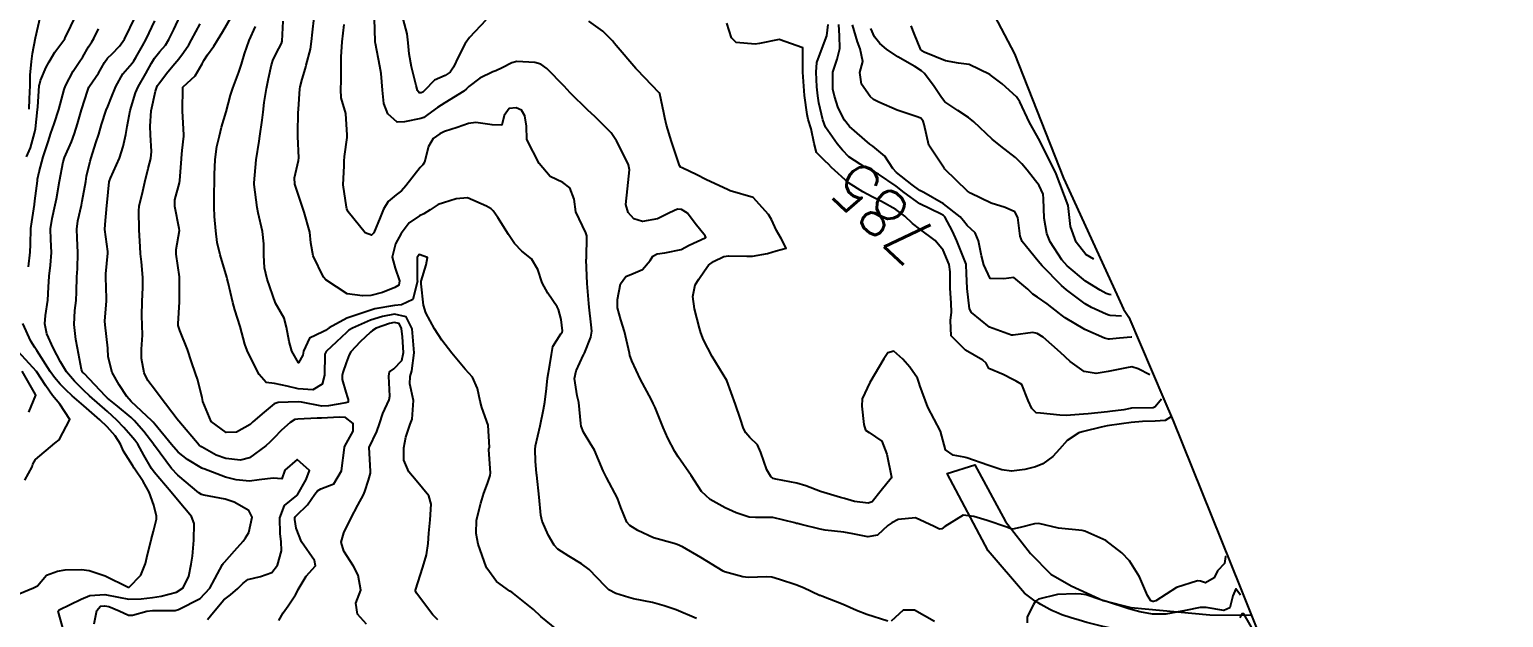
# Model space of a CAD drawing. Header units: metres. Extents: x 318500 to 325275, y 7408834 to 7428799.
# Drawn here: x 322217.8 to 322341.6, y 7422659.1 to 7422708.5 of the extents above; entities that cross this region are included whole.
import ezdxf
from ezdxf.enums import TextEntityAlignment as Align

# ---------------------------------------------------------------- set-up
doc = ezdxf.new("R2010")
doc.units = ezdxf.units.M
doc.header["$MEASUREMENT"] = 0
for name, color, linetype in [('Area', 45, 'Continuous'), ('Cotas', 45, 'Continuous'), ('Curvas de Nivel 1m', 11, 'Continuous'), ('Curvas de Nivel 5m', 15, 'Continuous'), ('Vias Primárias', 230, 'Continuous'), ('Vias Secundárias', 230, 'Continuous')]:
    doc.layers.add(name, color=color, linetype=linetype)
doc.styles.add('Style-STANDARD', font='STANDARD.shx')

msp = doc.modelspace()

# ---------------------------------------------------------------- linework, layer by layer
at = {"layer": 'Area'}
msp.add_lwpolyline([(322296.63, 7422713.85), (322300.51, 7422706.42), (322304.62, 7422695.98), (322309.1, 7422686.22), (322309.68, 7422684.99), (322310.11, 7422684.33), (322313.06, 7422677.43), (322313.85, 7422675.61), (322319.46, 7422661.65), (322322.27, 7422654.66)], dxfattribs=at)
at = {"layer": 'Curvas de Nivel 1m', "flags": 128}
for points, elevation in [([(322217.51, 7422697.78), (322217.84, 7422698.54), (322218.2, 7422699.77), (322218.26, 7422700.13), (322218.45, 7422701.77), (322218.46, 7422701.96), (322218.59, 7422703.77), (322218.6, 7422703.84), (322218.68, 7422704.2), (322219.16, 7422705.3), (322219.41, 7422705.76), (322219.9, 7422706.56), (322220.73, 7422707.7), (322220.74, 7422707.73), (322220.77, 7422707.78), (322221.72, 7422709.73)], 772), ([(322217.74, 7422701.78), (322217.78, 7422702.65), (322217.81, 7422703.78), (322217.83, 7422704.63), (322217.94, 7422705.78), (322218.03, 7422706.46), (322218.27, 7422707.77), (322218.71, 7422709.73)], 771), ([(322220.7, 7422657.73), (322220.19, 7422659.64), (322220.27, 7422659.74), (322222.1, 7422660.66), (322222.85, 7422660.96), (322224.1, 7422661.03), (322225.24, 7422660.82), (322226.1, 7422660.66), (322227.15, 7422660.69), (322228.1, 7422660.8), (322228.84, 7422660.89), (322230.11, 7422661.25), (322230.68, 7422661.6), (322231.14, 7422662.58), (322231.35, 7422663.59), (322231.47, 7422664.27), (322231.58, 7422665.59), (322231.6, 7422667), (322231.37, 7422667.59), (322230.21, 7422668.99), (322229.66, 7422669.62), (322228.25, 7422671.32), (322228.02, 7422671.63), (322227.36, 7422672.74), (322226.86, 7422673.65), (322226.62, 7422674), (322226.28, 7422674.4), (322225.7, 7422675.07), (322225.11, 7422675.68), (322224.31, 7422676.4), (322222.81, 7422677.71), (322222.33, 7422678.16), (322221.56, 7422678.94), (322220.88, 7422679.73), (322220.36, 7422680.56), (322219.75, 7422681.75), (322219.23, 7422682.92), (322219.05, 7422683.76), (322219.11, 7422684.46), (322219.31, 7422685.76), (322219.37, 7422686.83), (322219.41, 7422687.76), (322219.53, 7422688.7), (322219.62, 7422689.75), (322219.57, 7422690.83), (322219.54, 7422691.75), (322219.66, 7422692.62), (322219.93, 7422693.75), (322220.04, 7422694.26), (322220.3, 7422695.74), (322220.59, 7422697.36), (322220.7, 7422697.74), (322221.29, 7422699.05), (322221.54, 7422699.73), (322221.79, 7422700.56), (322222.15, 7422701.72), (322222.67, 7422703.39), (322222.75, 7422703.63), (322222.8, 7422703.71), (322223.56, 7422704.82), (322224.06, 7422705.7), (322224.32, 7422706.08), (322224.71, 7422706.44), (322225.34, 7422707.06), (322225.75, 7422707.67), (322226.66, 7422709.57)], 774), ([(322232.72, 7422658.93), (322233.22, 7422659.56), (322234.1, 7422660.59), (322234.64, 7422661.01), (322235.26, 7422661.54), (322235.68, 7422661.97), (322236.12, 7422662.29), (322237.17, 7422662.56), (322238.13, 7422662.88), (322238.59, 7422663.49), (322238.93, 7422664.71), (322238.92, 7422665.49), (322238.83, 7422666.14), (322238.79, 7422667.49), (322239.18, 7422668.51), (322240.22, 7422669.36), (322240.28, 7422669.41), (322240.31, 7422669.47), (322241.01, 7422670.69), (322241.28, 7422671.46), (322240.26, 7422672.38), (322239.22, 7422671.49), (322238.97, 7422670.76), (322238.24, 7422670.81), (322237.07, 7422670.68), (322236.24, 7422670.55), (322235.12, 7422670.66), (322234.24, 7422670.89), (322232.41, 7422671.58), (322232.3, 7422671.63), (322232.25, 7422671.65), (322231.04, 7422672.38), (322230.26, 7422673), (322229.71, 7422673.62), (322228.3, 7422675.34), (322228.17, 7422675.5), (322228.04, 7422675.63), (322226.32, 7422677.24), (322225.95, 7422677.67), (322225.31, 7422678.65), (322224.7, 7422679.68), (322224.37, 7422680.98), (322224.35, 7422681.69), (322224.35, 7422681.72), (322224.12, 7422683.69), (322224.11, 7422683.99), (322224.24, 7422685.69), (322224.25, 7422685.88), (322224.18, 7422687.69), (322224.19, 7422687.97), (322224.35, 7422689.69), (322224.34, 7422689.84), (322224.11, 7422691.69), (322224.12, 7422692.09), (322224.26, 7422693.69), (322224.28, 7422693.95), (322224.46, 7422695.69), (322224.48, 7422695.78), (322224.57, 7422696), (322225.34, 7422697.68), (322225.64, 7422698.64), (322225.85, 7422699.67), (322225.97, 7422700.33), (322226.23, 7422701.67), (322226.67, 7422703.16), (322226.89, 7422703.66), (322227.54, 7422704.79), (322228.03, 7422705.64), (322228.28, 7422706.06), (322228.72, 7422706.63), (322229.18, 7422707.17), (322229.47, 7422707.62), (322229.89, 7422708.47), (322230.42, 7422709.61)], 776), ([(322246.08, 7422658.55), (322245.33, 7422659.4), (322245.19, 7422660.32), (322245.61, 7422661.4), (322245.39, 7422662.66), (322244.99, 7422663.41), (322244.16, 7422664.67), (322243.94, 7422665.42), (322244.18, 7422666.23), (322244.77, 7422667.41), (322245.35, 7422668.55), (322245.82, 7422669.4), (322245.94, 7422669.68), (322246.24, 7422670.64), (322246.41, 7422671.22), (322246.42, 7422671.39), (322246.29, 7422673.37), (322246.3, 7422673.39), (322246.95, 7422674.73), (322247.16, 7422675.38), (322247.46, 7422676.23), (322247.97, 7422677.37), (322248.03, 7422677.68), (322247.95, 7422679.37), (322248.01, 7422679.72), (322248.36, 7422679.98), (322249.05, 7422680.68), (322249.19, 7422681.36), (322249.1, 7422682.66), (322249.03, 7422683.36), (322248.83, 7422683.78), (322248.41, 7422683.87), (322248, 7422683.79), (322246.89, 7422683.39), (322246.58, 7422683.21), (322246.41, 7422683.06), (322245.55, 7422682.25), (322244.77, 7422681.41), (322244.62, 7422681.17), (322244.37, 7422680.49), (322244.1, 7422679.67), (322244.04, 7422679.42), (322244.02, 7422679.09), (322244.34, 7422678.04), (322244.49, 7422677.58), (322244.54, 7422677.42), (322244.55, 7422677.19), (322244.33, 7422677.14), (322242.89, 7422676.87), (322242.32, 7422676.86), (322240.61, 7422677.19), (322240.33, 7422677.22), (322238.66, 7422677.16), (322238.32, 7422677.04), (322237.49, 7422676.34), (322236.53, 7422675.53), (322236.41, 7422675.42), (322236.3, 7422675.31), (322235.17, 7422674.66), (322234.29, 7422674.63), (322233.04, 7422675.57), (322232.33, 7422677.25), (322232.26, 7422677.58), (322231.88, 7422679.12), (322231.72, 7422679.59), (322231.38, 7422680.58), (322231.05, 7422681.6), (322230.4, 7422683.19), (322230.27, 7422683.61), (322230.25, 7422683.77), (322230.36, 7422685.61), (322230.36, 7422685.68), (322230.37, 7422687.61), (322230.37, 7422687.7), (322230.08, 7422689.61), (322230.09, 7422690.01), (322230.36, 7422691.61), (322230.34, 7422691.78), (322229.98, 7422693.62), (322229.99, 7422694.17), (322230.37, 7422695.61), (322230.4, 7422695.79), (322230.53, 7422697.61), (322230.54, 7422697.67), (322230.6, 7422698.32), (322230.72, 7422699.51), (322230.72, 7422699.61), (322230.64, 7422701.14), (322230.62, 7422701.61), (322230.62, 7422701.64), (322230.64, 7422703.61), (322230.64, 7422703.64), (322230.67, 7422703.66), (322231.69, 7422704.59), (322232.27, 7422705.59), (322232.41, 7422705.87), (322232.71, 7422706.34), (322233.24, 7422707.06), (322233.55, 7422707.57), (322234, 7422708.31), (322234.73, 7422709.56)], 778), ([(322273.8, 7422659.02), (322272.1, 7422659.76), (322271.08, 7422660.09), (322270.11, 7422660.36), (322268.52, 7422660.69), (322268.12, 7422660.78), (322267.03, 7422661.12), (322266.44, 7422661.44), (322266.13, 7422661.75), (322264.77, 7422663.14), (322264.15, 7422663.61), (322263.07, 7422664.25), (322262.16, 7422664.84), (322261.85, 7422665.18), (322261.37, 7422666), (322260.83, 7422667.2), (322260.71, 7422667.71), (322260.57, 7422669.2), (322260.39, 7422671.06), (322260.37, 7422671.21), (322260.27, 7422672.24), (322260.24, 7422673.21), (322260.28, 7422673.52), (322260.68, 7422675.2), (322260.95, 7422676.57), (322261.07, 7422677.2), (322261.21, 7422678.33), (322261.29, 7422679.2), (322261.49, 7422680.32), (322261.61, 7422681.19), (322261.72, 7422681.86), (322262.41, 7422682.91), (322262.52, 7422683.07), (322262.54, 7422683.18), (322262.42, 7422684.13), (322262.21, 7422684.96), (322262.09, 7422685.19), (322261.3, 7422686.34), (322260.84, 7422687.2), (322260.48, 7422688.32), (322259.94, 7422689.22), (322259.12, 7422689.86), (322258.5, 7422690.51), (322258.01, 7422691.25), (322257.1, 7422692.68), (322256.71, 7422693.26), (322256.54, 7422693.42), (322256.16, 7422693.65), (322254.56, 7422694.34), (322253.6, 7422694.25), (322252.55, 7422693.92), (322252.1, 7422693.77), (322251.44, 7422693.33), (322250.88, 7422692.99), (322250.53, 7422692.83), (322249.65, 7422692.23), (322248.98, 7422691.36), (322248.5, 7422690.47), (322248.24, 7422689.37), (322248.48, 7422688.44), (322248.85, 7422687.36), (322248.8, 7422687.02), (322248.45, 7422686.8), (322247.43, 7422686.39), (322246.44, 7422686.15), (322245.75, 7422686.1), (322244.44, 7422686.28), (322242.66, 7422687.45), (322242.46, 7422687.68), (322241.61, 7422689.46), (322241.41, 7422690.55), (322241.31, 7422691.46), (322240.85, 7422693.15), (322240.74, 7422693.47), (322240.55, 7422693.98), (322240.05, 7422695.49), (322240.04, 7422696.02), (322240.37, 7422697.48), (322240.39, 7422697.69), (322240.31, 7422699.48), (322240.31, 7422699.8), (322240.34, 7422701.48), (322240.36, 7422701.78), (322240.48, 7422703.48), (322240.51, 7422703.65), (322240.68, 7422704.29), (322240.95, 7422705.22), (322241.02, 7422705.48), (322241.37, 7422706.82), (322241.47, 7422707.47), (322241.53, 7422708.26), (322241.68, 7422709.47)], 781), ([(322318.26, 7422664.21), (322318.24, 7422664.23), (322318.16, 7422663.63), (322317.57, 7422663.02), (322317.29, 7422662.45), (322316.57, 7422662.03), (322316.14, 7422662.16), (322315.88, 7422662.2), (322314.13, 7422661.63), (322312.39, 7422660.52), (322312.2, 7422660.44), (322312.12, 7422660.44), (322311.96, 7422660.52), (322311.69, 7422660.96), (322311.01, 7422662.53), (322310.16, 7422663.87), (322309.54, 7422664.55), (322308.19, 7422665.58), (322306.43, 7422666.37), (322306.2, 7422666.42), (322304.2, 7422666.62), (322302.57, 7422667.01), (322302.2, 7422666.98), (322301, 7422666.67), (322300.34, 7422666.53), (322300.2, 7422666.55), (322299.86, 7422666.68), (322298.21, 7422667.26), (322297.09, 7422667.6), (322296.21, 7422667.69), (322294.66, 7422666.75), (322294.41, 7422666.55), (322294.2, 7422666.53), (322293.77, 7422666.76), (322292.21, 7422667.48), (322290.75, 7422667.35), (322290.2, 7422667.07), (322289.86, 7422666.82), (322289, 7422666.01), (322288.19, 7422665.89), (322286.92, 7422666.12), (322286.19, 7422666.26), (322284.62, 7422666.45), (322284.19, 7422666.52), (322282.58, 7422666.91), (322282.27, 7422666.99), (322282.2, 7422667.01), (322282.07, 7422667.05), (322280.21, 7422667.51), (322278.76, 7422667.51), (322278.21, 7422667.54), (322277.12, 7422667.9), (322276.21, 7422668.31), (322274.95, 7422669.01), (322274.23, 7422669.7), (322273.36, 7422671.03), (322272.27, 7422672.61), (322271.97, 7422673.05), (322271.39, 7422674.16), (322271.01, 7422675.07), (322270.32, 7422676.73), (322270.17, 7422677.08), (322269.99, 7422677.43), (322269.1, 7422679.09), (322268.38, 7422680.67), (322268.25, 7422680.97), (322268.21, 7422681.1), (322268.18, 7422681.3), (322267.74, 7422683.11), (322267.43, 7422684.11), (322267.17, 7422685.12), (322267.15, 7422685.82), (322267.41, 7422687.12), (322267.85, 7422687.73), (322268.47, 7422687.98), (322269.25, 7422688.32), (322269.9, 7422689.09), (322270.14, 7422689.44), (322270.5, 7422689.64), (322271.15, 7422689.72), (322272.5, 7422690.01), (322273.17, 7422690.38), (322274.52, 7422690.98), (322274.55, 7422690.99), (322274.59, 7422691.02), (322274.52, 7422691.15), (322273.69, 7422692.19), (322273.04, 7422693.04), (322272.54, 7422693.37), (322272.21, 7422693.4), (322271.53, 7422693.07), (322270.53, 7422692.59), (322269.26, 7422692.36), (322268.53, 7422692.59), (322268.05, 7422693.11), (322267.87, 7422693.79), (322268.01, 7422695.11), (322268.17, 7422696.69), (322268.1, 7422697.11), (322267.62, 7422698.1), (322267.09, 7422699.12), (322266.63, 7422699.79), (322265.3, 7422701.15), (322264.94, 7422701.45), (322264.66, 7422701.69), (322263.18, 7422703.17), (322262.68, 7422703.71), (322261.23, 7422705.2), (322260.71, 7422705.56), (322260.23, 7422705.69), (322258.71, 7422705.79), (322258.28, 7422705.67), (322257.48, 7422705.25), (322256.94, 7422705.01), (322256.69, 7422704.92), (322255.59, 7422704.38), (322254.68, 7422703.7), (322254.48, 7422703.49), (322254.26, 7422703.3), (322252.66, 7422702.32), (322252.05, 7422701.93), (322251.23, 7422701.33), (322250.9, 7422701.08), (322250.64, 7422700.99), (322249.27, 7422700.73), (322248.64, 7422700.68), (322247.86, 7422701.38), (322247.54, 7422702.27), (322247.43, 7422703.39), (322247.3, 7422704.78), (322247.21, 7422705.39), (322246.83, 7422707.3), (322246.81, 7422707.4), (322246.8, 7422707.47), (322246.75, 7422709.4)], 783), ([(322256.09, 7422709.27), (322254.74, 7422707.8), (322254.37, 7422707.3), (322253.81, 7422706.2), (322253.4, 7422705.31), (322253.12, 7422704.89), (322252.69, 7422704.6), (322251.78, 7422704.23), (322250.95, 7422703.34), (322250.8, 7422703.21), (322250.67, 7422703.15), (322250.49, 7422703.16), (322250.37, 7422703.34), (322250.26, 7422703.76), (322249.85, 7422705.35), (322249.65, 7422706.42), (322249.58, 7422707.36), (322249.5, 7422708.12), (322249.16, 7422709.36)], 784), ([(322313.61, 7422675.92), (322313.18, 7422675.65), (322312.32, 7422675.58), (322311.27, 7422675.57), (322310.31, 7422675.48), (322309.49, 7422675.37), (322308.31, 7422675.19), (322307.79, 7422675.09), (322306.3, 7422674.73), (322306.2, 7422674.7), (322305.92, 7422674.6), (322304.94, 7422673.96), (322304.29, 7422673.23), (322303.74, 7422672.63), (322302.89, 7422672.02), (322302.27, 7422671.76), (322301.39, 7422671.53), (322300.26, 7422671.39), (322299.44, 7422671.52), (322298.27, 7422671.9), (322296.5, 7422672.5), (322296.28, 7422672.57), (322295.37, 7422672.74), (322294.73, 7422673.19), (322294.3, 7422674.76), (322293.24, 7422676.77), (322292.55, 7422678.59), (322292.5, 7422678.78), (322292.36, 7422679.2), (322291.71, 7422680.12), (322291.12, 7422680.8), (322290.39, 7422681.46), (322289.88, 7422681.32), (322289.54, 7422680.82), (322288.36, 7422678.84), (322287.72, 7422677.47), (322287.69, 7422676.85), (322287.85, 7422675.3), (322288.01, 7422674.84), (322288.3, 7422674.65), (322289.37, 7422673.9), (322289.78, 7422672.82), (322290.17, 7422670.89), (322290.14, 7422670.81), (322289.3, 7422669.76), (322288.57, 7422668.83), (322288.22, 7422668.72), (322287.07, 7422668.85), (322286.22, 7422669.09), (322285.9, 7422669.19), (322284.23, 7422669.7), (322282.98, 7422670.16), (322282.24, 7422670.39), (322280.46, 7422670.72), (322280.25, 7422670.79), (322280.04, 7422670.94), (322279.7, 7422671.5), (322279.19, 7422672.96), (322278.93, 7422673.61), (322278.29, 7422674.22), (322277.93, 7422674.61), (322277.74, 7422674.98), (322277.46, 7422675.84), (322277.08, 7422676.99), (322276.36, 7422679), (322275.12, 7422681.01), (322274.4, 7422682.43), (322274.16, 7422683.02), (322274.05, 7422683.39), (322273.64, 7422685.03), (322273.48, 7422686.06), (322273.7, 7422687.03), (322274, 7422687.5), (322274.48, 7422688.21), (322274.81, 7422688.69), (322275.22, 7422689.01), (322276.09, 7422689.41), (322276.5, 7422689.47), (322278.03, 7422689.44), (322278.5, 7422689.45), (322279.77, 7422689.68), (322280.5, 7422689.88), (322281.33, 7422690.11), (322280.92, 7422690.94), (322280.53, 7422691.61), (322280.1, 7422692.51), (322279.85, 7422692.95), (322278.56, 7422694.37), (322276.64, 7422694.93), (322276.57, 7422694.95), (322276.45, 7422695), (322274.58, 7422695.88), (322273.82, 7422696.27), (322272.59, 7422696.85), (322272.46, 7422696.92), (322272.38, 7422697.05), (322272.25, 7422697.4), (322271.69, 7422699.06), (322271.27, 7422700.44), (322271.13, 7422701.07), (322271.06, 7422701.48), (322270.72, 7422703.08), (322270.67, 7422703.17), (322268.81, 7422705.1), (322268.7, 7422705.21), (322267.06, 7422707.12), (322266.92, 7422707.31), (322266.73, 7422707.53), (322265.92, 7422708.32), (322264.75, 7422709.16)], 784), ([(322217.69, 7422688.56), (322217.82, 7422689.78), (322217.85, 7422690.42), (322217.88, 7422691.78), (322217.95, 7422692.34), (322218.18, 7422693.77), (322218.21, 7422694.1), (322218.43, 7422695.77), (322218.45, 7422695.9), (322218.58, 7422696.51), (322218.92, 7422697.77), (322219.33, 7422699.04), (322219.57, 7422699.76), (322219.83, 7422700.55), (322220.22, 7422701.75), (322220.67, 7422703.44), (322220.78, 7422703.74), (322221.45, 7422704.97), (322221.94, 7422705.72), (322222.24, 7422706.18), (322222.72, 7422707.03), (322223, 7422707.43), (322223.18, 7422707.71), (322223.56, 7422708.52)], 773), ([(322238.71, 7422658.86), (322239.07, 7422659.49), (322239.49, 7422660.09), (322240.11, 7422661.02), (322240.27, 7422661.32), (322240.34, 7422661.47), (322241.02, 7422662.58), (322241.8, 7422663.45), (322241.71, 7422663.89), (322240.62, 7422665.47), (322240.18, 7422666.6), (322240.06, 7422667.34), (322240.05, 7422667.47), (322240.09, 7422667.57), (322240.19, 7422667.67), (322241.11, 7422668.56), (322241.75, 7422669.45), (322241.95, 7422669.73), (322242.23, 7422669.9), (322243.34, 7422670.33), (322243.98, 7422671.42), (322244.23, 7422673.38), (322244.24, 7422673.42), (322244.27, 7422673.49), (322244.95, 7422674.75), (322244.95, 7422675.41), (322244.31, 7422675.89), (322243.81, 7422675.93), (322242.31, 7422675.84), (322241.93, 7422675.83), (322240.3, 7422675.77), (322240.06, 7422675.72), (322239.66, 7422675.48), (322238.94, 7422674.84), (322238.28, 7422674.17), (322237.96, 7422673.82), (322237.63, 7422673.51), (322236.26, 7422672.52), (322235.49, 7422672.31), (322234.26, 7422672.46), (322233.45, 7422672.75), (322232.27, 7422673.41), (322232.16, 7422673.47), (322232.03, 7422673.58), (322230.3, 7422675.58), (322230.28, 7422675.61), (322230.17, 7422675.75), (322228.74, 7422677.63), (322228.34, 7422678.17), (322227.72, 7422679.02), (322227.4, 7422679.64), (322227.17, 7422680.85), (322227.18, 7422681.65), (322227.25, 7422682.8), (322227.23, 7422683.65), (322227.21, 7422684.44), (322227.24, 7422685.65), (322227.28, 7422686.81), (322227.29, 7422687.65), (322227.17, 7422688.96), (322227.1, 7422689.65), (322227.06, 7422690.22), (322226.99, 7422691.65), (322226.94, 7422693.25), (322226.99, 7422693.65), (322227.3, 7422694.91), (322227.45, 7422695.65), (322227.73, 7422696.79), (322227.97, 7422697.64), (322228.02, 7422698.22), (322227.93, 7422699.64), (322227.9, 7422700.37), (322227.98, 7422701.64), (322228.34, 7422703.31), (322228.46, 7422703.63), (322228.53, 7422703.77), (322228.68, 7422703.99), (322229.4, 7422704.91), (322229.99, 7422705.62), (322230.31, 7422706.01), (322230.71, 7422706.55), (322231.15, 7422707.18), (322231.39, 7422707.6), (322232.1, 7422708.95)], 777), ([(322252.08, 7422658.91), (322251.64, 7422659.32), (322250.29, 7422661.16), (322250.19, 7422661.34), (322250.19, 7422661.41), (322250.8, 7422663.33), (322251.11, 7422664.38), (322251.26, 7422665.32), (322251.32, 7422666.19), (322251.43, 7422667.32), (322251.52, 7422668.63), (322251.32, 7422669.32), (322250.24, 7422670.62), (322249.63, 7422671.35), (322249.22, 7422672.32), (322249.21, 7422673.36), (322249.38, 7422674.26), (322249.75, 7422675.35), (322249.9, 7422675.76), (322250.02, 7422677.34), (322249.72, 7422678.72), (322249.75, 7422679.35), (322249.88, 7422679.82), (322250.07, 7422681.34), (322250.06, 7422681.67), (322249.9, 7422683.35), (322249.42, 7422684.35), (322248.42, 7422684.57), (322247.41, 7422684.39), (322246.42, 7422684.08), (322244.89, 7422683.41), (322244.6, 7422683.23), (322244.4, 7422683.03), (322243.57, 7422682.25), (322242.68, 7422681.45), (322242.59, 7422681.23), (322242.56, 7422679.45), (322242.34, 7422678.71), (322241.57, 7422678.23), (322240.34, 7422678.31), (322239.4, 7422678.54), (322238.34, 7422678.76), (322237.66, 7422678.83), (322237.05, 7422679.52), (322236.37, 7422680.88), (322236.05, 7422681.53), (322235.87, 7422682.05), (322235.46, 7422683.54), (322235.02, 7422684.94), (322234.84, 7422685.55), (322234.46, 7422687.22), (322234.38, 7422687.55), (322234.34, 7422687.67), (322233.78, 7422689.56), (322233.54, 7422690.6), (322233.42, 7422691.57), (322233.32, 7422692.77), (322233.27, 7422693.57), (322233.29, 7422694.84), (322233.32, 7422695.57), (322233.31, 7422696.3), (322233.36, 7422697.57), (322233.51, 7422698.66), (322233.72, 7422699.56), (322233.91, 7422700.28), (322234.29, 7422701.56), (322234.66, 7422702.96), (322234.84, 7422703.56), (322235.35, 7422704.89), (322235.57, 7422705.55), (322235.83, 7422706.43), (322236.23, 7422707.54), (322236.74, 7422708.72)], 779), ([(322289.88, 7422658.81), (322288.1, 7422659.36), (322287.25, 7422659.7), (322286.11, 7422660.2), (322284.33, 7422660.89), (322284.18, 7422660.95), (322284.12, 7422660.97), (322282.8, 7422661.59), (322282.13, 7422661.85), (322280.76, 7422662.31), (322280.14, 7422662.49), (322279.72, 7422662.53), (322278.14, 7422662.48), (322277.68, 7422662.52), (322276.14, 7422662.95), (322276.03, 7422663), (322274.16, 7422664.15), (322272.63, 7422665.04), (322272.17, 7422665.24), (322271.91, 7422665.32), (322270.18, 7422665.8), (322268.88, 7422666.41), (322268.2, 7422666.82), (322267.95, 7422667.1), (322267.45, 7422668.35), (322267.15, 7422669.12), (322266.25, 7422670.85), (322266.09, 7422671.13), (322265.96, 7422671.43), (322265.23, 7422673.15), (322264.87, 7422673.74), (322264.3, 7422674.67), (322264.11, 7422675.16), (322264.08, 7422675.39), (322263.91, 7422677.16), (322263.78, 7422677.72), (322263.54, 7422679.17), (322263.7, 7422679.83), (322264.32, 7422681.16), (322264.34, 7422681.2), (322264.38, 7422681.29), (322264.92, 7422682.63), (322265, 7422683.15), (322264.96, 7422683.69), (322264.79, 7422685.15), (322264.76, 7422685.48), (322264.61, 7422687.16), (322264.52, 7422689.13), (322264.53, 7422689.16), (322264.55, 7422689.22), (322264.58, 7422691.16), (322264.51, 7422691.41), (322263.65, 7422693.17), (322263.51, 7422694.22), (322263.17, 7422695.17), (322262.57, 7422695.64), (322261.51, 7422696.12), (322260.59, 7422697.21), (322259.54, 7422699.23), (322259.51, 7422700.36), (322259.39, 7422701.23), (322259.11, 7422701.69), (322258.66, 7422701.9), (322258.07, 7422701.84), (322257.63, 7422701.25), (322257.45, 7422700.44), (322256.64, 7422700.47), (322255.25, 7422700.67), (322254.64, 7422700.57), (322253.69, 7422700.25), (322252.63, 7422699.91), (322252.23, 7422699.72), (322251.69, 7422699.33), (322251.28, 7422698.66), (322250.96, 7422697.34), (322250.82, 7422697.1), (322250.59, 7422696.88), (322249.37, 7422695.36), (322249.01, 7422694.92), (322248.56, 7422694.58), (322247.89, 7422694.04), (322247.51, 7422693.39), (322247.22, 7422692.7), (322246.68, 7422691.4), (322246.51, 7422691.21), (322245.96, 7422691.41), (322244.54, 7422693.16), (322244.43, 7422693.42), (322244.4, 7422693.57), (322244.12, 7422695.43), (322244.2, 7422697.04), (322244.21, 7422697.43), (322244.22, 7422697.81), (322244.44, 7422699.42), (322244.46, 7422699.59), (322244.33, 7422701.42), (322243.96, 7422702.73), (322243.91, 7422703.43), (322243.96, 7422704.15), (322243.95, 7422705.43), (322243.95, 7422706.19), (322244.03, 7422707.43), (322244.21, 7422708.89)], 782), ([(322311.89, 7422679.48), (322310.91, 7422679.99), (322310.38, 7422680.14), (322309.91, 7422680.08), (322308.37, 7422679.76), (322307.36, 7422679.58), (322306.37, 7422679.75), (322305.2, 7422680.61), (322304.39, 7422681.36), (322302.92, 7422682.64), (322302.41, 7422682.96), (322302.04, 7422683.03), (322300.41, 7422682.82), (322300.27, 7422682.82), (322298.42, 7422683.49), (322296.89, 7422684.72), (322296.74, 7422685.02), (322296.55, 7422686.73), (322296.48, 7422688), (322296.45, 7422688.73), (322296.44, 7422688.78), (322295.68, 7422690.74), (322295.31, 7422691.53), (322294.65, 7422692.76), (322294.54, 7422692.87), (322294.34, 7422692.96), (322292.56, 7422693.83), (322291.24, 7422694.8), (322290.58, 7422695.32), (322289.09, 7422696.33), (322288.6, 7422696.59), (322288.03, 7422696.85), (322286.61, 7422697.77), (322286.07, 7422698.33), (322285.62, 7422698.87), (322284.64, 7422700.27), (322284.4, 7422700.89), (322284.08, 7422702.31), (322283.99, 7422702.9), (322283.92, 7422703.66), (322283.84, 7422704.9), (322283.92, 7422705.7), (322284.37, 7422706.9), (322284.74, 7422707.93), (322284.86, 7422708.89)], 786), ([(322310.37, 7422682.63), (322310.32, 7422682.63), (322309.33, 7422682.56), (322308.49, 7422682.48), (322308.41, 7422682.49), (322308.08, 7422682.57), (322306.42, 7422683.28), (322304.77, 7422684.28), (322304.44, 7422684.51), (322304.29, 7422684.62), (322303.25, 7422685.44), (322302.45, 7422686.01), (322302.05, 7422686.25), (322301.63, 7422686.66), (322300.47, 7422687.64), (322299.61, 7422687.55), (322298.47, 7422687.58), (322297.94, 7422688.71), (322297.73, 7422689.48), (322297.5, 7422690.72), (322297.21, 7422691.4), (322296.53, 7422692.02), (322296.22, 7422692.41), (322295.96, 7422692.74), (322294.56, 7422693.85), (322292.91, 7422694.78), (322292.57, 7422694.97), (322291.93, 7422695.44), (322290.59, 7422696.48), (322290.29, 7422696.81), (322289.63, 7422697.85), (322288.62, 7422698.67), (322288.36, 7422698.84), (322286.64, 7422700.33), (322286.22, 7422700.87), (322285.7, 7422701.91), (322285.39, 7422702.88), (322285.26, 7422703.46), (322285.25, 7422704.88), (322285.61, 7422705.98), (322285.83, 7422706.87), (322285.82, 7422707.95), (322285.75, 7422708.88)], 787), ([(322309.5, 7422684.41), (322308.54, 7422684.47), (322308.44, 7422684.49), (322308.22, 7422684.57), (322306.98, 7422685.13), (322306.45, 7422685.44), (322304.89, 7422686.62), (322304.47, 7422686.99), (322302.84, 7422688.64), (322302.5, 7422689.02), (322301.16, 7422690.67), (322300.98, 7422691.13), (322300.79, 7422692.68), (322300.55, 7422693.17), (322299.72, 7422693.52), (322298.56, 7422693.88), (322296.83, 7422694.73), (322296.57, 7422694.91), (322294.66, 7422696.76), (322294.63, 7422696.79), (322294.6, 7422696.82), (322293.33, 7422698.77), (322292.92, 7422700.5), (322292.84, 7422700.78), (322292.65, 7422701.02), (322292.26, 7422701.18), (322290.66, 7422701.69), (322289.13, 7422702.37), (322288.68, 7422702.6), (322288.39, 7422702.84), (322287.66, 7422703.88), (322287.53, 7422704.85), (322287.77, 7422705.79), (322287.54, 7422706.85), (322287.33, 7422707.45), (322286.9, 7422708.86)], 788), ([(322308.64, 7422686.2), (322308.46, 7422686.23), (322308.21, 7422686.32), (322307.7, 7422686.58), (322306.47, 7422687.35), (322304.95, 7422688.62), (322304.5, 7422689.14), (322303.52, 7422690.64), (322303.23, 7422691.34), (322303.01, 7422692.64), (322302.96, 7422694.25), (322302.92, 7422694.64), (322302.58, 7422695.37), (322301.59, 7422696.67), (322301.13, 7422697.2), (322300.61, 7422697.72), (322299.36, 7422698.69), (322298.63, 7422699.27), (322297.09, 7422700.72), (322296.66, 7422701.08), (322295.75, 7422701.66), (322294.67, 7422702.41), (322294.38, 7422702.76), (322293.76, 7422703.7), (322292.95, 7422704.78), (322292.7, 7422704.99), (322292.14, 7422705.36), (322290.72, 7422706.18), (322289.76, 7422706.82), (322289.19, 7422707.29), (322288.74, 7422707.87), (322288.45, 7422708.55)], 789), ([(322216.81, 7422661.08), (322218.11, 7422661.6), (322218.43, 7422661.77), (322219.2, 7422662.67), (322220.13, 7422663), (322220.76, 7422663.1), (322222.13, 7422663.15), (322222.78, 7422663.05), (322224.12, 7422662.62), (322226.07, 7422661.66), (322226.1, 7422661.65), (322226.15, 7422661.66), (322227.11, 7422662.66), (322227.5, 7422663.64), (322227.62, 7422664.16), (322228, 7422665.63), (322228.18, 7422666.35), (322228.44, 7422667.37), (322228.45, 7422667.63), (322228.2, 7422668.54), (322227.83, 7422669.64), (322227.33, 7422670.54), (322226.56, 7422671.66), (322226.44, 7422671.85), (322226.25, 7422672.15), (322225.66, 7422673.06), (322225.4, 7422673.67), (322224.96, 7422674.36), (322224.29, 7422675.11), (322223.69, 7422675.7), (322222.32, 7422676.89), (322221.35, 7422677.72), (322220.83, 7422678.22), (322220.34, 7422678.71), (322219.86, 7422679.26), (322219.51, 7422679.75), (322218.38, 7422681.53), (322218.21, 7422681.77), (322217.87, 7422682.3), (322217.21, 7422683.78)], 773), ([(322217.38, 7422670.63), (322217.98, 7422671.77), (322218.05, 7422671.97), (322218.26, 7422672.38), (322219.91, 7422673.75), (322220.27, 7422674.03), (322221.17, 7422675.73), (322220.32, 7422677.02), (322219.71, 7422677.75), (322219.13, 7422678.55), (322218.35, 7422679.77), (322216.52, 7422681.79)], 772), ([(322217.72, 7422676.36), (322218.29, 7422677.77), (322218.28, 7422677.82), (322217.15, 7422679.78)], 771), ([(322319.5, 7422660.99), (322319.1, 7422661.52), (322318.86, 7422660.94), (322318.61, 7422659.93), (322318.11, 7422659.69), (322316.62, 7422659.94), (322316.11, 7422659.96), (322314.88, 7422659.7), (322314.11, 7422659.56), (322313.22, 7422659.39), (322312.1, 7422659.39), (322311.05, 7422659.59), (322310.11, 7422659.83), (322308.24, 7422660.45), (322308.12, 7422660.48), (322307.77, 7422660.58), (322306.53, 7422661), (322306.12, 7422661.08), (322305.62, 7422661.11), (322304.12, 7422661.04), (322302.53, 7422660.64), (322302.28, 7422660.49), (322302.11, 7422660.21), (322301.59, 7422659.16), (322301.59, 7422658.66)], 782), ([(322293.78, 7422658.76), (322292.1, 7422659.73), (322291.17, 7422659.73), (322290.16, 7422658.81)], 782), ([(322320.74, 7422657.77), (322319.77, 7422659.41), (322319.61, 7422659.41), (322319.44, 7422659.08)], 781)]:
    msp.add_lwpolyline(points, dxfattribs=dict(at, elevation=elevation))
at = {"layer": 'Curvas de Nivel 5m', "flags": 128}
for points, elevation in [([(322223.2, 7422658.57), (322223.43, 7422659.7), (322223.74, 7422660.05), (322224.09, 7422660.1), (322224.43, 7422660.02), (322225.3, 7422659.67), (322226.08, 7422659.3), (322226.43, 7422659.3), (322227.63, 7422659.64), (322228.09, 7422659.69), (322230, 7422659.7), (322230.09, 7422659.72), (322230.28, 7422659.79), (322232.1, 7422660.71), (322232.91, 7422661.57), (322233.33, 7422662.36), (322233.99, 7422663.55), (322234.05, 7422663.64), (322234.14, 7422663.76), (322234.99, 7422664.71), (322235.73, 7422665.53), (322235.92, 7422665.79), (322236.18, 7422666.25), (322236.47, 7422667.53), (322236.2, 7422668.09), (322234.96, 7422668.79), (322234.21, 7422669.05), (322232.42, 7422669.37), (322232.22, 7422669.44), (322232, 7422669.58), (322230.24, 7422671.05), (322229.71, 7422671.62), (322228.27, 7422673.54), (322228.24, 7422673.6), (322228.21, 7422673.63), (322227.37, 7422674.73), (322226.55, 7422675.66), (322226.3, 7422675.89), (322225.15, 7422676.84), (322224.33, 7422677.53), (322224.16, 7422677.69), (322222.35, 7422679.58), (322222.28, 7422679.65), (322222.23, 7422679.71), (322222.14, 7422679.93), (322221.8, 7422681.72), (322221.66, 7422682.45), (322221.52, 7422683.72), (322221.58, 7422684.88), (322221.68, 7422685.72), (322221.71, 7422686.45), (322221.75, 7422687.72), (322221.81, 7422688.38), (322221.83, 7422689.72), (322221.76, 7422690.98), (322221.75, 7422691.72), (322221.84, 7422692.4), (322222.13, 7422693.72), (322222.2, 7422694.06), (322222.49, 7422695.71), (322222.57, 7422696.15), (322222.86, 7422697.43), (322222.94, 7422697.71), (322223.35, 7422698.96), (322223.58, 7422699.7), (322223.83, 7422700.5), (322224.22, 7422701.69), (322224.34, 7422702.01), (322224.66, 7422702.79), (322225.03, 7422703.68), (322225.62, 7422704.74), (322226.39, 7422705.66), (322226.54, 7422705.83), (322226.71, 7422706.11), (322227.26, 7422707.11), (322227.56, 7422707.65), (322228.3, 7422709.19)], 775), ([(322262.07, 7422658.09), (322260.71, 7422659.2), (322260.1, 7422659.78), (322258.28, 7422661.23), (322258.12, 7422661.33), (322257.01, 7422662.13), (322256.19, 7422663.26), (322256.14, 7422663.37), (322255.46, 7422665.27), (322255.29, 7422666.17), (322255.32, 7422667.27), (322255.67, 7422668.72), (322255.84, 7422669.27), (322255.93, 7422669.55), (322256.24, 7422670.37), (322256.47, 7422671.03), (322256.49, 7422671.26), (322256.36, 7422673.18), (322256.36, 7422673.26), (322256.41, 7422673.39), (322256.3, 7422675.26), (322255.78, 7422676.73), (322255.62, 7422677.27), (322255.41, 7422678.34), (322254.98, 7422679.28), (322254.36, 7422679.97), (322253.24, 7422681.31), (322252.4, 7422682.4), (322251.79, 7422683.33), (322251.07, 7422684.68), (322250.86, 7422685.34), (322250.68, 7422687.12), (322250.68, 7422687.34), (322251.1, 7422688.72), (322251.21, 7422689.33), (322250.49, 7422689.57), (322250.32, 7422689.34), (322250.34, 7422687.46), (322250.35, 7422687.34), (322249.97, 7422685.81), (322249.01, 7422685.36), (322248.43, 7422685.29), (322246.79, 7422685.02), (322246.43, 7422684.91), (322245.68, 7422684.66), (322244.42, 7422684.24), (322242.94, 7422683.44), (322242.64, 7422683.21), (322242.4, 7422683.08), (322241.29, 7422682.57), (322240.78, 7422681.47), (322240.72, 7422681.12), (322240.37, 7422680.49), (322239.8, 7422681.48), (322239.59, 7422682.29), (322239.36, 7422683.49), (322239.16, 7422684.23), (322238.43, 7422685.5), (322237.73, 7422687.51), (322237.52, 7422688.47), (322237.46, 7422689.52), (322237.46, 7422690.48), (322237.35, 7422691.52), (322236.98, 7422693.08), (322236.89, 7422693.52), (322236.65, 7422695.45), (322236.64, 7422695.53), (322236.64, 7422695.59), (322236.81, 7422697.53), (322237.05, 7422699.09), (322237.13, 7422699.52), (322237.31, 7422700.85), (322237.39, 7422701.52), (322237.49, 7422702.35), (322237.68, 7422703.51), (322237.85, 7422704.35), (322238.11, 7422705.51), (322238.25, 7422705.96), (322238.72, 7422706.88), (322238.93, 7422707.3), (322238.98, 7422707.5), (322239.09, 7422709.16)], 780), ([(322312.87, 7422677.45), (322312.33, 7422676.79), (322312.16, 7422676.7), (322310.33, 7422676.67), (322310.22, 7422676.66), (322309.69, 7422676.55), (322308.51, 7422676.39), (322308.33, 7422676.37), (322306.7, 7422676.21), (322306.32, 7422676.18), (322304.86, 7422676.08), (322304.32, 7422676.09), (322302.71, 7422676.26), (322302.32, 7422676.3), (322301.98, 7422676.66), (322301.67, 7422677.33), (322301.13, 7422678.67), (322300.65, 7422678.96), (322300.36, 7422679.09), (322299.56, 7422679.5), (322298.37, 7422680.02), (322298.13, 7422680.46), (322297.84, 7422680.71), (322296.39, 7422681.55), (322295.19, 7422682.75), (322295.13, 7422684.05), (322295.23, 7422684.75), (322295.19, 7422685.49), (322295.1, 7422686.75), (322295.1, 7422688.13), (322295.02, 7422688.75), (322294.51, 7422689.96), (322293.84, 7422690.77), (322292.53, 7422691.75), (322291.94, 7422692.2), (322291.29, 7422692.8), (322290.55, 7422693.37), (322289.35, 7422694.03), (322288.56, 7422694.43), (322287.77, 7422694.85), (322286.58, 7422695.6), (322285.14, 7422696.88), (322284.89, 7422697.17), (322284.61, 7422697.42), (322283.87, 7422698.16), (322283.67, 7422698.9), (322283.43, 7422700.12), (322283.19, 7422700.91), (322283.09, 7422701.35), (322282.87, 7422702.92), (322282.72, 7422704.9), (322282.72, 7422704.92), (322282.73, 7422706.92), (322280.74, 7422707.62), (322279.08, 7422707.31), (322278.73, 7422707.23), (322277.12, 7422707.38), (322276.74, 7422707.77), (322276.35, 7422709)], 785), ([(322307.19, 7422689.2), (322306.5, 7422689.57), (322305.69, 7422690.61), (322305.21, 7422691.94), (322305.02, 7422693.69), (322304.02, 7422696.35), (322302.63, 7422699.13), (322301.78, 7422700.66), (322300.96, 7422702.39), (322300.68, 7422702.83), (322299.47, 7422703.92), (322298.7, 7422704.5), (322298.59, 7422704.59), (322298.45, 7422704.7), (322296.71, 7422705.54), (322295.81, 7422705.65), (322294.72, 7422705.83), (322292.93, 7422706.57), (322292.73, 7422706.68), (322292.64, 7422706.78), (322292.09, 7422708.13), (322291.83, 7422708.79)], 790)]:
    msp.add_lwpolyline(points, dxfattribs=dict(at, elevation=elevation))
at = {"layer": 'Vias Primárias'}
for points in [[(323715.64, 7420145.55, 0), (323709.04, 7420132.94)], [(323831.09, 7420001.79, 0), (323833.84, 7420008.44, 0.220888)]]:
    msp.add_lwpolyline(points, format="xyb", dxfattribs=at)
at = {"layer": 'Vias Secundárias'}
msp.add_lwpolyline([(322321.32, 7422657.02), (322316.05, 7422657.23, -0.063725), (322305.28, 7422659.07, -0.096347), (322301.36, 7422661.15), (322298.29, 7422664.71), (322294.87, 7422671.2), (322297.19, 7422671.93), (322299.76, 7422667.16), (322301.85, 7422664.47), (322303.56, 7422662.75), (322305.27, 7422661.77), (322307.97, 7422660.55), (322310.29, 7422659.94), (322316.91, 7422659.33), (322320.4, 7422659.3)], format="xyb", dxfattribs=at)

# ---------------------------------------------------------------- texts
at = {"layer": 'Cotas', "style": 'Style-STANDARD'}
msp.add_text('785', height=4, rotation=136.9271, dxfattribs=at).set_placement((322289.46, 7422693.07, 785), align=Align.MIDDLE_CENTER)

doc.saveas('drawing.dxf')
